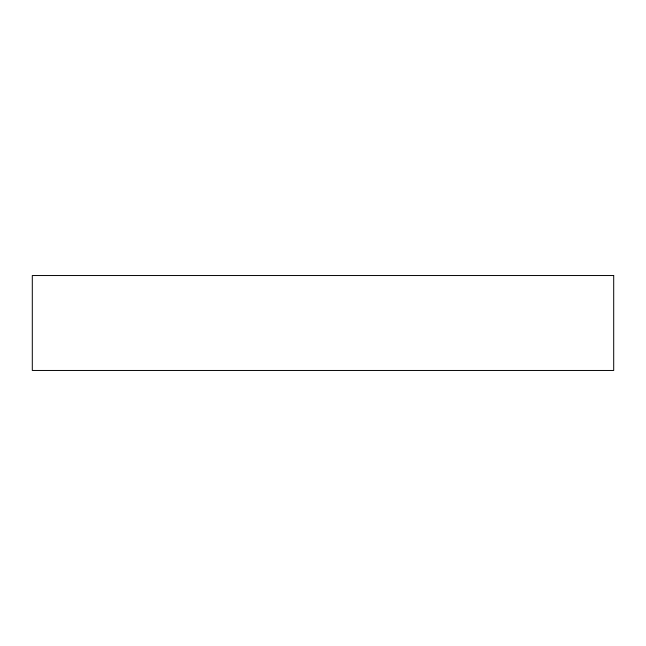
<?xml version="1.0" encoding="UTF-8"?>
<svg xmlns="http://www.w3.org/2000/svg" width="646" height="646" viewBox="0 0 646 646"><rect width="100%" height="100%" fill="white"/><g stroke="black" fill="none" stroke-linecap="round" stroke-linejoin="round"><path stroke-width="0.97" d="M613.7 275.535L32.3 275.535L32.3 370.465L613.7 370.465L613.7 275.535"/></g></svg>
